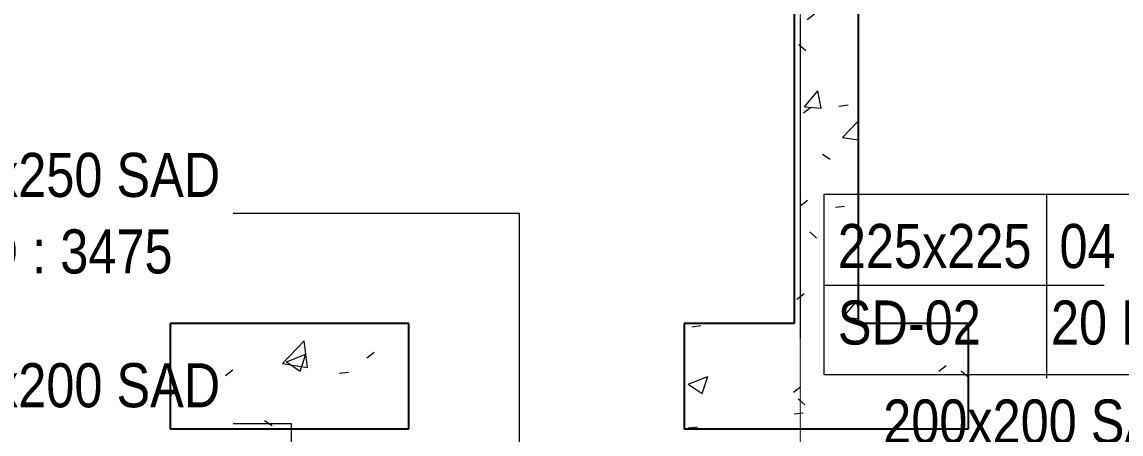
# Model space of a CAD drawing. Header units: inches. Extents: x -83664 to 20107, y -47222 to 19398.
# Drawn here: x 10370 to 16359, y -5317 to -3073 of the extents above; entities that cross this region are included whole.
import ezdxf

# ---------------------------------------------------------------- set-up
doc = ezdxf.new("R2010")
doc.units = ezdxf.units.IN
doc.header["$MEASUREMENT"] = 0
doc.linetypes.add('AE7-LP-CENTER', pattern=[5.45, 3, -0.6, 1.25, -0.6])
doc.layers.add('A-ANNO-MATC', color=1, linetype='AE7-LP-CENTER', lineweight=9, true_color=0xff0000)
doc.layers.add('A-DETL', color=7, linetype='Continuous', lineweight=18, true_color=0x00a600)
for name, color, linetype, lineweight in [('A-WALL', 7, 'Continuous', 9), ('A-WALL-PATT', 7, 'Continuous', 25), ('G-ANNO-TEXT', 7, 'Continuous', 9), ('M-HVAC-DUCT-IDEN', 7, 'Continuous', 18)]:
    doc.layers.add(name, color=color, linetype=linetype, lineweight=lineweight)
doc.styles.add('Arial Narrow_21', font='ARIALN.TTF', dxfattribs={"height": 240})
pattern_1 = [(50, (0, 0), (1093.1044, -95.634), [114.3, -1257.3]), (355, (0, 0), (-211.4575, 1146.341), [91.44, -1005.84]), (100.451, (91.1, -8), (881.656, 1050.7003), [97.14, -1068.54]), (46.184, (0, 304.8), (1626.475, -252.257), [171.45, -1885.95]), (96.636, (135.5, 283.8), (1424.416, 1484.565), [145.71, -1602.811]), (351.184, (0, 304.8), (1424.43, 1484.551), [137.16, -1508.76]), (21, (152.4, 228.6), (909.6863, -613.591), [114.3, -1257.3]), (326, (152.4, 228.6), (370.812, 1105.129), [91.44, -1005.84]), (71.451, (228.2, 177.5), (1280.5033, 491.528), [97.14, -1068.54]), (37.5, (0, 0), (18.5313, 507.3303), [50.292, -943.356, 50.292, -970.788, -1009.65]), (37.5, (0, 0), (18.5313, 507.3303), [-2014.728, 50.292, -959.358]), (7.5, (0, 0), (400.9178, 601.0836), [50.292, -531.876, 50.292, -920.496, -384.81]), (7.5, (0, 0), (400.9178, 601.0836), [-1552.956, 50.292, -334.518]), (327.5, (-339.85, 0), (813.54515, -34.3737), [50.292, -330.708, 50.292, -1138.428, -1577.34]), (327.5, (-339.85, 0), (813.54515, -34.3737), [-1569.72, 50.292, -1527.048]), (317.5, (-492.25, 0), (888.7755, 152.56), [50.292, -445.008, 50.292, -739.14, -1120.14]), (317.5, (-492.25, 0), (888.7755, 152.56), [-1284.732, 50.292, -1069.848])]

# ---------------------------------------------------------------- blocks, each defined once
blk = doc.blocks.new('SMBZ_Hospital Arch Model_2026_01_29_rvt-1-FIRST FLOOR AC CONDITIONING LAYOUT - PART A')
at = {"layer": 'A-WALL-PATT', "lineweight": 9, "true_color": 0xbbbbbb}
h = blk.add_hatch(dxfattribs=at)
h.set_pattern_fill('FP_14', color=9, style=0, pattern_type=2)
h.set_pattern_definition(pattern_1)
h.paths.add_polyline_path([(166384.4, 93657.7), (166384.4, 97432.7), (166034.4, 97432.7), (166034.4, 93657.7)])
h = blk.add_hatch(dxfattribs=at)
h.set_pattern_fill('FP_14', color=9, style=0, pattern_type=2)
h.set_pattern_definition(pattern_1)
h.paths.add_polyline_path([(163934.4, 93082.7), (163934.4, 93657.7), (162634.4, 93657.7), (162634.4, 93082.7)])
h = blk.add_hatch(dxfattribs=at)
h.set_pattern_fill('FP_14', color=9, style=0, pattern_type=2)
h.set_pattern_definition(pattern_1)
h.paths.add_polyline_path([(166984.4, 93082.7), (166984.4, 93657.7), (165434.4, 93657.7), (165434.4, 93082.7)])
at = {"layer": 'A-WALL', "color": 9, "lineweight": 25, "true_color": 0xbbbbbb}
for p, q in [((166034.4, 97432.7), (166034.4, 93657.7)), ((166384.4, 93657.7), (166384.4, 97432.7)), ((163934.4, 93657.7), (162634.4, 93657.7)), ((162634.4, 93657.7), (162634.4, 93082.7)), ((163934.4, 93082.7), (163934.4, 93657.7)), ((166034.4, 93657.7), (165434.4, 93657.7)), ((165434.4, 93657.7), (165434.4, 93082.7)), ((166984.4, 93657.7), (166384.4, 93657.7)), ((166984.4, 93082.7), (166984.4, 93657.7)), ((162634.4, 93082.7), (163934.4, 93082.7)), ((165434.4, 93082.7), (166984.4, 93082.7))]:
    blk.add_line(p, q, dxfattribs=at)
at = {"layer": 'A-WALL', "color": 9, "true_color": 0xbbbbbb}
for p, q in [((166034.4, 97432.7), (166034.4, 93657.7)), ((166384.4, 93657.7), (166384.4, 97432.7)), ((162634.4, 93082.7), (162634.4, 93657.7)), ((163934.4, 93657.7), (162634.4, 93657.7)), ((163934.4, 93657.7), (163934.4, 93082.7)), ((165434.4, 93082.7), (165434.4, 93657.7)), ((166034.4, 93657.7), (165434.4, 93657.7)), ((166984.4, 93657.7), (166384.4, 93657.7)), ((166984.4, 93657.7), (166984.4, 93082.7)), ((162634.4, 93082.7), (163934.4, 93082.7)), ((165434.4, 93082.7), (166984.4, 93082.7))]:
    blk.add_line(p, q, dxfattribs=at)

msp = doc.modelspace()

# ---------------------------------------------------------------- linework, layer by layer
at = {"layer": 'A-ANNO-MATC'}
msp.add_line((14610.1, 19398.3), (14610.1, -47222), dxfattribs=at)
at = {"layer": 'A-DETL', "color": 7, "lineweight": 9}
for p, q in [((15953.1, -4013.7), (15953.1, -5013.7)), ((14740.2, -4505.8), (16266.9, -4505.8))]:
    msp.add_line(p, q, dxfattribs=at)
at = {"layer": 'G-ANNO-TEXT', "flags": 128}
msp.add_lwpolyline([(14741, -4010.8), (16925, -4010.8), (16925, -4994.8), (14741, -4994.8)], close=True, dxfattribs=at)
at = {"layer": 'M-HVAC-DUCT-IDEN', "lineweight": 9}
for p, q in [((13081.5, -4115.5), (11521, -4115.5)), ((13081.5, -5988.9), (13081.5, -4115.5)), ((11838.3, -5261.1), (11521, -5261.1)), ((11838.3, -6269), (11838.3, -5261.1))]:
    msp.add_line(p, q, dxfattribs=at)

# ---------------------------------------------------------------- block references
at = {"lineweight": 5}
msp.add_blockref('SMBZ_Hospital Arch Model_2026_01_29_rvt-1-FIRST FLOOR AC CONDITIONING LAYOUT - PART A', (-151456.7, -98372.2), dxfattribs=at)

# ---------------------------------------------------------------- texts
at = {"layer": 'G-ANNO-TEXT', "char_height": 240, "attachment_point": 1, "style": 'Arial Narrow_21'}
for s, insert, width in [('225x225  04 N0', (14816, -4173.2), 2441.138), ('SD-02     20 NC', (14816, -4589.9), 2453.164)]:
    msp.add_mtext(s, dxfattribs=dict(at, insert=insert, width=width))
at = {"layer": 'M-HVAC-DUCT-IDEN', "lineweight": 9, "char_height": 240, "attachment_point": 1, "style": 'Arial Narrow_21'}
for s, insert, width in [('450x250 SAD', (9754, -3786), 2128.48), ('BOD : 3475', (9754, -4202.7), 1803.797), ('200x200 SAD', (9754, -4931.5), 2128.48), ('200x200 SAD', (15063, -5129.1), 2128.48)]:
    msp.add_mtext(s, dxfattribs=dict(at, insert=insert, width=width))

doc.saveas('drawing.dxf')
